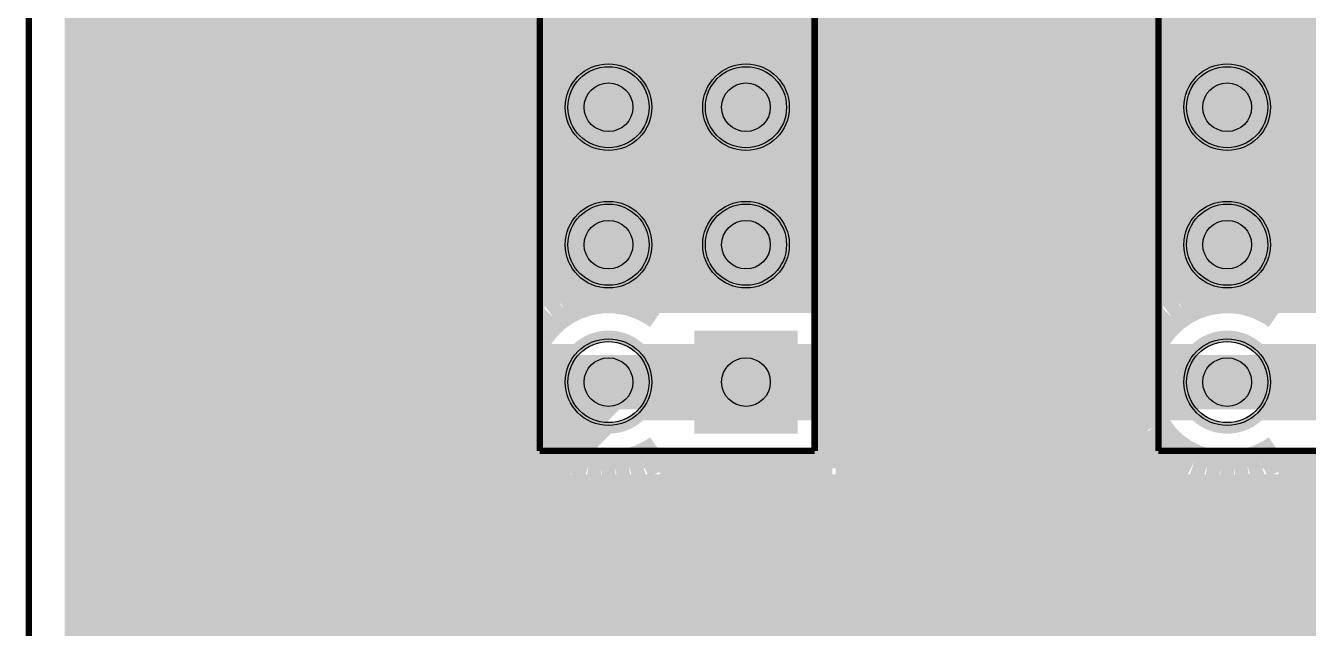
# Model space of a CAD drawing. Extents: x 0 to 3.94, y 0 to 3.94.
# Drawn here: x -0.002 to 0.931, y 1.959 to 2.397 of the extents above; entities that cross this region are included whole.
import ezdxf

# ---------------------------------------------------------------- set-up
doc = ezdxf.new("R2010")
doc.units = 0
for name, color, linetype in [('Board_Outline', 21, 'CONTINUOUS'), ('Bottom', 10, 'CONTINUOUS'), ('Bottom_Mask', 15, 'CONTINUOUS'), ('Drill_Bottom', 12, 'CONTINUOUS'), ('Drill_Top', 11, 'CONTINUOUS'), ('Edge_Bottom', 23, 'CONTINUOUS'), ('Edge_Top', 22, 'CONTINUOUS'), ('Top', 9, 'CONTINUOUS'), ('Top_Mask', 6, 'CONTINUOUS'), ('Top_Silk', 3, 'CONTINUOUS')]:
    doc.layers.add(name, color=color, linetype=linetype)

msp = doc.modelspace()

# ---------------------------------------------------------------- linework, layer by layer
at = {"layer": 'Board_Outline', "linetype": 'CONTINUOUS', "const_width": 0.0047}
msp.add_lwpolyline([(0, 0), (3.937, 0), (3.937, 3.937), (0, 3.937), (0, 0)], dxfattribs=at)
at = {"layer": 'Bottom', "linetype": 'CONTINUOUS', "const_width": 0.025}
for points in [[(0.0385, 3.8985), (0.0385, 0.0385)], [(0.041, 2.4064), (3.896, 2.4064)], [(0.041, 2.3815), (3.896, 2.3815)], [(0.041, 2.3567), (3.896, 2.3567)], [(0.041, 2.3318), (3.896, 2.3318)], [(0.041, 2.3069), (3.896, 2.3069)], [(0.041, 2.2821), (3.896, 2.2821)], [(0.041, 2.2572), (3.896, 2.2572)], [(0.041, 2.2323), (3.896, 2.2323)], [(0.041, 2.2074), (3.896, 2.2074)], [(0.3976, 2.1958), (0.407, 2.1989)], [(0.407, 2.1989), (0.4167, 2.2004)], [(0.4167, 2.2004), (0.4266, 2.2004)], [(0.4266, 2.2004), (0.4363, 2.1989)], [(0.4363, 2.1989), (0.4456, 2.1958)], [(0.4589, 2.1883), (0.4589, 2.2006)], [(0.4589, 2.2006), (0.4681, 2.2006)], [(0.4681, 2.2006), (0.5844, 2.2006)], [(0.5844, 2.2006), (0.5844, 2.0752)], [(0.8476, 2.1958), (0.857, 2.1989)], [(0.857, 2.1989), (0.8667, 2.2004)], [(0.8667, 2.2004), (0.8766, 2.2004)], [(0.8766, 2.2004), (0.8863, 2.1989)], [(0.8863, 2.1989), (0.8956, 2.1958)], [(0.9089, 2.1883), (0.9089, 2.2006)], [(0.9089, 2.2006), (0.9181, 2.2006)], [(0.9181, 2.2006), (1.0344, 2.2006)], [(0.3809, 2.1856), (0.3889, 2.1914)], [(0.3889, 2.1914), (0.3976, 2.1958)], [(0.4456, 2.1958), (0.4544, 2.1914)], [(0.4544, 2.1914), (0.4589, 2.1883)], [(0.8309, 2.1856), (0.8389, 2.1914)], [(0.8389, 2.1914), (0.8476, 2.1958)], [(0.8956, 2.1958), (0.9044, 2.1914)], [(0.9044, 2.1914), (0.9089, 2.1883)], [(0.041, 2.1826), (0.3751, 2.1826)], [(0.374, 2.1786), (0.3809, 2.1856)], [(0.5869, 2.1826), (0.8251, 2.1826)], [(0.824, 2.1786), (0.8309, 2.1856)], [(0.3682, 2.1707), (0.374, 2.1786)], [(0.8182, 2.1707), (0.824, 2.1786)], [(0.3607, 2.1525), (0.3637, 2.1619)], [(0.3637, 2.1619), (0.3682, 2.1707)], [(0.8107, 2.1525), (0.8137, 2.1619)], [(0.8137, 2.1619), (0.8182, 2.1707)], [(0.041, 2.1577), (0.3596, 2.1577)], [(0.3591, 2.1428), (0.3607, 2.1525)], [(0.5869, 2.1577), (0.8096, 2.1577)], [(0.8091, 2.1428), (0.8107, 2.1525)], [(0.3591, 2.133), (0.3591, 2.1428)], [(0.8091, 2.133), (0.8091, 2.1428)], [(0.041, 2.1328), (0.3566, 2.1328)], [(0.3607, 2.1233), (0.3591, 2.133)], [(0.5869, 2.1328), (0.8067, 2.1328)], [(0.8107, 2.1233), (0.8091, 2.133)], [(0.3637, 2.1139), (0.3607, 2.1233)], [(0.8137, 2.1139), (0.8107, 2.1233)], [(0.041, 2.108), (0.364, 2.108)], [(0.3682, 2.1051), (0.3637, 2.1139)], [(0.5869, 2.108), (0.814, 2.108)], [(0.8182, 2.1051), (0.8137, 2.1139)], [(0.374, 2.0972), (0.3682, 2.1051)], [(0.3809, 2.0902), (0.374, 2.0972)], [(0.824, 2.0972), (0.8182, 2.1051)], [(0.8309, 2.0902), (0.824, 2.0972)], [(0.3889, 2.0844), (0.3809, 2.0902)], [(0.4589, 2.0875), (0.4544, 2.0844)], [(0.4589, 2.0752), (0.4589, 2.0875)], [(0.8389, 2.0844), (0.8309, 2.0902)], [(0.9089, 2.0875), (0.9044, 2.0844)], [(0.9089, 2.0752), (0.9089, 2.0875)], [(0.041, 2.0831), (0.3887, 2.0831)], [(0.3976, 2.08), (0.3889, 2.0844)], [(0.407, 2.0769), (0.3976, 2.08)], [(0.4456, 2.08), (0.4363, 2.0769)], [(0.4544, 2.0844), (0.4456, 2.08)], [(0.5869, 2.0831), (0.8387, 2.0831)], [(0.8476, 2.08), (0.8389, 2.0844)], [(0.857, 2.0769), (0.8476, 2.08)], [(0.8956, 2.08), (0.8863, 2.0769)], [(0.9044, 2.0844), (0.8956, 2.08)], [(0.4167, 2.0754), (0.407, 2.0769)], [(0.4266, 2.0754), (0.4167, 2.0754)], [(0.4363, 2.0769), (0.4266, 2.0754)], [(0.5844, 2.0752), (0.4589, 2.0752)], [(0.8667, 2.0754), (0.857, 2.0769)], [(0.8766, 2.0754), (0.8667, 2.0754)], [(0.8863, 2.0769), (0.8766, 2.0754)], [(1.0344, 2.0752), (0.9089, 2.0752)], [(0.041, 2.0582), (3.896, 2.0582)], [(0.041, 2.0334), (3.896, 2.0334)], [(0.041, 2.0085), (3.896, 2.0085)], [(0.041, 1.9836), (3.896, 1.9836)], [(0.041, 1.9588), (3.896, 1.9588)]]:
    msp.add_lwpolyline(points, dxfattribs=at)
at = {"layer": 'Bottom'}
for centre in [(0.4216, 2.3379), (0.5216, 2.3379), (0.8716, 2.3379), (0.4216, 2.2379), (0.5216, 2.2379), (0.8716, 2.2379), (0.4216, 2.1379), (0.8716, 2.1379)]:
    msp.add_circle(centre, 0.0295, dxfattribs=at)
msp.add_solid([(0.4921, 2.1674), (0.5512, 2.1674), (0.4921, 2.1084), (0.5512, 2.1084)], dxfattribs=at)
at = {"layer": 'Bottom_Mask'}
for centre in [(0.4216, 2.3379), (0.5216, 2.3379), (0.8716, 2.3379), (0.4216, 2.2379), (0.5216, 2.2379), (0.8716, 2.2379), (0.4216, 2.1379), (0.8716, 2.1379)]:
    msp.add_circle(centre, 0.0315, dxfattribs=at)
msp.add_solid([(0.4901, 2.1694), (0.5531, 2.1694), (0.4901, 2.1064), (0.5531, 2.1064)], dxfattribs=at)
at = {"layer": 'Drill_Bottom'}
for centre in [(0.4216, 2.3379), (0.5216, 2.3379), (0.8716, 2.3379), (0.4216, 2.2379), (0.5216, 2.2379), (0.8716, 2.2379), (0.4216, 2.1379), (0.5216, 2.1379), (0.8716, 2.1379)]:
    msp.add_circle(centre, 0.0177, dxfattribs=at)
at = {"layer": 'Drill_Top'}
for centre in [(0.4216, 2.3379), (0.5216, 2.3379), (0.8716, 2.3379), (0.4216, 2.2379), (0.5216, 2.2379), (0.8716, 2.2379), (0.4216, 2.1379), (0.5216, 2.1379), (0.8716, 2.1379)]:
    msp.add_circle(centre, 0.0177, dxfattribs=at)
at = {"layer": 'Edge_Bottom', "linetype": 'CONTINUOUS', "const_width": 0.008}
for points in [[(0.4551, 2.3353), (0.4542, 2.3301), (0.4526, 2.3251), (0.4502, 2.3204), (0.4471, 2.3161), (0.4434, 2.3124), (0.4392, 2.3093), (0.4345, 2.3069), (0.4295, 2.3053), (0.4243, 2.3045), (0.419, 2.3045), (0.4138, 2.3053), (0.4088, 2.3069), (0.4041, 2.3093), (0.3999, 2.3124), (0.3962, 2.3161), (0.3931, 2.3204), (0.3907, 2.3251), (0.389, 2.3301), (0.3882, 2.3353), (0.3882, 2.3405), (0.389, 2.3457), (0.3907, 2.3507), (0.3931, 2.3554), (0.3962, 2.3597), (0.3999, 2.3634), (0.4041, 2.3665), (0.4088, 2.3689), (0.4138, 2.3705), (0.419, 2.3713), (0.4243, 2.3713), (0.4295, 2.3705), (0.4345, 2.3689), (0.4392, 2.3665), (0.4434, 2.3634), (0.4471, 2.3597), (0.4502, 2.3554), (0.4526, 2.3507), (0.4542, 2.3457), (0.4551, 2.3405), (0.4551, 2.3353)], [(0.5551, 2.3353), (0.5542, 2.3301), (0.5526, 2.3251), (0.5502, 2.3204), (0.5471, 2.3161), (0.5434, 2.3124), (0.5392, 2.3093), (0.5345, 2.3069), (0.5295, 2.3053), (0.5243, 2.3045), (0.519, 2.3045), (0.5138, 2.3053), (0.5088, 2.3069), (0.5041, 2.3093), (0.4999, 2.3124), (0.4962, 2.3161), (0.4931, 2.3204), (0.4907, 2.3251), (0.489, 2.3301), (0.4882, 2.3353), (0.4882, 2.3405), (0.489, 2.3457), (0.4907, 2.3507), (0.4931, 2.3554), (0.4962, 2.3597), (0.4999, 2.3634), (0.5041, 2.3665), (0.5088, 2.3689), (0.5138, 2.3705), (0.519, 2.3713), (0.5243, 2.3713), (0.5295, 2.3705), (0.5345, 2.3689), (0.5392, 2.3665), (0.5434, 2.3634), (0.5471, 2.3597), (0.5502, 2.3554), (0.5526, 2.3507), (0.5542, 2.3457), (0.5551, 2.3405), (0.5551, 2.3353)], [(0.9051, 2.3353), (0.9042, 2.3301), (0.9026, 2.3251), (0.9002, 2.3204), (0.8971, 2.3161), (0.8934, 2.3124), (0.8892, 2.3093), (0.8845, 2.3069), (0.8795, 2.3053), (0.8743, 2.3045), (0.869, 2.3045), (0.8638, 2.3053), (0.8588, 2.3069), (0.8541, 2.3093), (0.8499, 2.3124), (0.8462, 2.3161), (0.8431, 2.3204), (0.8407, 2.3251), (0.839, 2.3301), (0.8382, 2.3353), (0.8382, 2.3405), (0.839, 2.3457), (0.8407, 2.3507), (0.8431, 2.3554), (0.8462, 2.3597), (0.8499, 2.3634), (0.8541, 2.3665), (0.8588, 2.3689), (0.8638, 2.3705), (0.869, 2.3713), (0.8743, 2.3713), (0.8795, 2.3705), (0.8845, 2.3689), (0.8892, 2.3665), (0.8934, 2.3634), (0.8971, 2.3597), (0.9002, 2.3554), (0.9026, 2.3507), (0.9042, 2.3457), (0.9051, 2.3405), (0.9051, 2.3353)], [(0.4551, 2.2353), (0.4542, 2.2301), (0.4526, 2.2251), (0.4502, 2.2204), (0.4471, 2.2161), (0.4434, 2.2124), (0.4392, 2.2093), (0.4345, 2.2069), (0.4295, 2.2053), (0.4243, 2.2045), (0.419, 2.2045), (0.4138, 2.2053), (0.4088, 2.2069), (0.4041, 2.2093), (0.3999, 2.2124), (0.3962, 2.2161), (0.3931, 2.2204), (0.3907, 2.2251), (0.389, 2.2301), (0.3882, 2.2353), (0.3882, 2.2405), (0.389, 2.2457), (0.3907, 2.2507), (0.3931, 2.2554), (0.3962, 2.2597), (0.3999, 2.2634), (0.4041, 2.2665), (0.4088, 2.2689), (0.4138, 2.2705), (0.419, 2.2713), (0.4243, 2.2713), (0.4295, 2.2705), (0.4345, 2.2689), (0.4392, 2.2665), (0.4434, 2.2634), (0.4471, 2.2597), (0.4502, 2.2554), (0.4526, 2.2507), (0.4542, 2.2457), (0.4551, 2.2405), (0.4551, 2.2353)], [(0.5551, 2.2353), (0.5542, 2.2301), (0.5526, 2.2251), (0.5502, 2.2204), (0.5471, 2.2161), (0.5434, 2.2124), (0.5392, 2.2093), (0.5345, 2.2069), (0.5295, 2.2053), (0.5243, 2.2045), (0.519, 2.2045), (0.5138, 2.2053), (0.5088, 2.2069), (0.5041, 2.2093), (0.4999, 2.2124), (0.4962, 2.2161), (0.4931, 2.2204), (0.4907, 2.2251), (0.489, 2.2301), (0.4882, 2.2353), (0.4882, 2.2405), (0.489, 2.2457), (0.4907, 2.2507), (0.4931, 2.2554), (0.4962, 2.2597), (0.4999, 2.2634), (0.5041, 2.2665), (0.5088, 2.2689), (0.5138, 2.2705), (0.519, 2.2713), (0.5243, 2.2713), (0.5295, 2.2705), (0.5345, 2.2689), (0.5392, 2.2665), (0.5434, 2.2634), (0.5471, 2.2597), (0.5502, 2.2554), (0.5526, 2.2507), (0.5542, 2.2457), (0.5551, 2.2405), (0.5551, 2.2353)], [(0.9051, 2.2353), (0.9042, 2.2301), (0.9026, 2.2251), (0.9002, 2.2204), (0.8971, 2.2161), (0.8934, 2.2124), (0.8892, 2.2093), (0.8845, 2.2069), (0.8795, 2.2053), (0.8743, 2.2045), (0.869, 2.2045), (0.8638, 2.2053), (0.8588, 2.2069), (0.8541, 2.2093), (0.8499, 2.2124), (0.8462, 2.2161), (0.8431, 2.2204), (0.8407, 2.2251), (0.839, 2.2301), (0.8382, 2.2353), (0.8382, 2.2405), (0.839, 2.2457), (0.8407, 2.2507), (0.8431, 2.2554), (0.8462, 2.2597), (0.8499, 2.2634), (0.8541, 2.2665), (0.8588, 2.2689), (0.8638, 2.2705), (0.869, 2.2713), (0.8743, 2.2713), (0.8795, 2.2705), (0.8845, 2.2689), (0.8892, 2.2665), (0.8934, 2.2634), (0.8971, 2.2597), (0.9002, 2.2554), (0.9026, 2.2507), (0.9042, 2.2457), (0.9051, 2.2405), (0.9051, 2.2353)], [(0.4551, 2.1353), (0.4542, 2.1301), (0.4526, 2.1251), (0.4502, 2.1204), (0.4471, 2.1161), (0.4434, 2.1124), (0.4392, 2.1093), (0.4345, 2.1069), (0.4295, 2.1053), (0.4243, 2.1045), (0.419, 2.1045), (0.4138, 2.1053), (0.4088, 2.1069), (0.4041, 2.1093), (0.3999, 2.1124), (0.3962, 2.1161), (0.3931, 2.1204), (0.3907, 2.1251), (0.389, 2.1301), (0.3882, 2.1353), (0.3882, 2.1405), (0.389, 2.1457), (0.3907, 2.1507), (0.3931, 2.1554), (0.3962, 2.1597), (0.3999, 2.1634), (0.4041, 2.1665), (0.4088, 2.1689), (0.4138, 2.1705), (0.419, 2.1713), (0.4243, 2.1713), (0.4295, 2.1705), (0.4345, 2.1689), (0.4392, 2.1665), (0.4434, 2.1634), (0.4471, 2.1597), (0.4502, 2.1554), (0.4526, 2.1507), (0.4542, 2.1457), (0.4551, 2.1405), (0.4551, 2.1353)], [(0.4934, 2.1714), (0.5552, 2.1714), (0.5552, 2.1044), (0.4881, 2.1044), (0.4881, 2.1714), (0.4934, 2.1714)], [(0.9051, 2.1353), (0.9042, 2.1301), (0.9026, 2.1251), (0.9002, 2.1204), (0.8971, 2.1161), (0.8934, 2.1124), (0.8892, 2.1093), (0.8845, 2.1069), (0.8795, 2.1053), (0.8743, 2.1045), (0.869, 2.1045), (0.8638, 2.1053), (0.8588, 2.1069), (0.8541, 2.1093), (0.8499, 2.1124), (0.8462, 2.1161), (0.8431, 2.1204), (0.8407, 2.1251), (0.839, 2.1301), (0.8382, 2.1353), (0.8382, 2.1405), (0.839, 2.1457), (0.8407, 2.1507), (0.8431, 2.1554), (0.8462, 2.1597), (0.8499, 2.1634), (0.8541, 2.1665), (0.8588, 2.1689), (0.8638, 2.1705), (0.869, 2.1713), (0.8743, 2.1713), (0.8795, 2.1705), (0.8845, 2.1689), (0.8892, 2.1665), (0.8934, 2.1634), (0.8971, 2.1597), (0.9002, 2.1554), (0.9026, 2.1507), (0.9042, 2.1457), (0.9051, 2.1405), (0.9051, 2.1353)]]:
    msp.add_lwpolyline(points, dxfattribs=at)
at = {"layer": 'Edge_Top', "linetype": 'CONTINUOUS', "const_width": 0.008}
for points in [[(0.3035, 1.2847), (0.3036, 2.0453), (0.3047, 2.0508), (0.307, 2.0558), (0.3105, 2.0602), (0.3645, 2.1142), (0.1414, 2.1143), (0.136, 2.1154), (0.1309, 2.1177), (0.1266, 2.1212), (0.0911, 2.1567), (0.088, 2.1613), (0.0861, 2.1666), (0.0854, 2.1721), (0.0855, 3.1361), (0.0866, 3.1416), (0.0889, 3.1466), (0.0924, 3.151), (0.3427, 3.4012), (0.3474, 3.4043), (0.3526, 3.4063), (0.3581, 3.4069), (2.5522, 3.407)], [(0.1328, 3.1244), (0.1328, 2.1819), (0.1531, 2.1616), (0.3979, 2.1616), (0.4019, 2.165), (0.4064, 2.1678), (0.4113, 2.1698), (0.4164, 2.171), (0.4216, 2.1714), (0.4269, 2.171), (0.432, 2.1698), (0.4369, 2.1678), (0.4413, 2.165), (0.4454, 2.1616), (0.4881, 2.1616), (0.4881, 2.1714), (0.5552, 2.1714), (0.5552, 2.1616), (0.8479, 2.1616), (0.8519, 2.165), (0.8564, 2.1678), (0.8613, 2.1698), (0.8664, 2.171), (0.8716, 2.1714), (0.8769, 2.171), (0.882, 2.1698), (0.8869, 2.1678), (0.8913, 2.165), (0.8954, 2.1616), (0.9381, 2.1616)], [(0.4551, 2.3353), (0.4542, 2.3301), (0.4526, 2.3251), (0.4502, 2.3204), (0.4471, 2.3161), (0.4434, 2.3124), (0.4392, 2.3093), (0.4345, 2.3069), (0.4295, 2.3053), (0.4243, 2.3045), (0.419, 2.3045), (0.4138, 2.3053), (0.4088, 2.3069), (0.4041, 2.3093), (0.3999, 2.3124), (0.3962, 2.3161), (0.3931, 2.3204), (0.3907, 2.3251), (0.389, 2.3301), (0.3882, 2.3353), (0.3882, 2.3405), (0.389, 2.3457), (0.3907, 2.3507), (0.3931, 2.3554), (0.3962, 2.3597), (0.3999, 2.3634), (0.4041, 2.3665), (0.4088, 2.3689), (0.4138, 2.3705), (0.419, 2.3713), (0.4243, 2.3713), (0.4295, 2.3705), (0.4345, 2.3689), (0.4392, 2.3665), (0.4434, 2.3634), (0.4471, 2.3597), (0.4502, 2.3554), (0.4526, 2.3507), (0.4542, 2.3457), (0.4551, 2.3405), (0.4551, 2.3353)], [(0.5551, 2.3353), (0.5542, 2.3301), (0.5526, 2.3251), (0.5502, 2.3204), (0.5471, 2.3161), (0.5434, 2.3124), (0.5392, 2.3093), (0.5345, 2.3069), (0.5295, 2.3053), (0.5243, 2.3045), (0.519, 2.3045), (0.5138, 2.3053), (0.5088, 2.3069), (0.5041, 2.3093), (0.4999, 2.3124), (0.4962, 2.3161), (0.4931, 2.3204), (0.4907, 2.3251), (0.489, 2.3301), (0.4882, 2.3353), (0.4882, 2.3405), (0.489, 2.3457), (0.4907, 2.3507), (0.4931, 2.3554), (0.4962, 2.3597), (0.4999, 2.3634), (0.5041, 2.3665), (0.5088, 2.3689), (0.5138, 2.3705), (0.519, 2.3713), (0.5243, 2.3713), (0.5295, 2.3705), (0.5345, 2.3689), (0.5392, 2.3665), (0.5434, 2.3634), (0.5471, 2.3597), (0.5502, 2.3554), (0.5526, 2.3507), (0.5542, 2.3457), (0.5551, 2.3405), (0.5551, 2.3353)], [(0.9051, 2.3353), (0.9042, 2.3301), (0.9026, 2.3251), (0.9002, 2.3204), (0.8971, 2.3161), (0.8934, 2.3124), (0.8892, 2.3093), (0.8845, 2.3069), (0.8795, 2.3053), (0.8743, 2.3045), (0.869, 2.3045), (0.8638, 2.3053), (0.8588, 2.3069), (0.8541, 2.3093), (0.8499, 2.3124), (0.8462, 2.3161), (0.8431, 2.3204), (0.8407, 2.3251), (0.839, 2.3301), (0.8382, 2.3353), (0.8382, 2.3405), (0.839, 2.3457), (0.8407, 2.3507), (0.8431, 2.3554), (0.8462, 2.3597), (0.8499, 2.3634), (0.8541, 2.3665), (0.8588, 2.3689), (0.8638, 2.3705), (0.869, 2.3713), (0.8743, 2.3713), (0.8795, 2.3705), (0.8845, 2.3689), (0.8892, 2.3665), (0.8934, 2.3634), (0.8971, 2.3597), (0.9002, 2.3554), (0.9026, 2.3507), (0.9042, 2.3457), (0.9051, 2.3405), (0.9051, 2.3353)], [(0.4551, 2.2353), (0.4542, 2.2301), (0.4526, 2.2251), (0.4502, 2.2204), (0.4471, 2.2161), (0.4434, 2.2124), (0.4392, 2.2093), (0.4345, 2.2069), (0.4295, 2.2053), (0.4243, 2.2045), (0.419, 2.2045), (0.4138, 2.2053), (0.4088, 2.2069), (0.4041, 2.2093), (0.3999, 2.2124), (0.3962, 2.2161), (0.3931, 2.2204), (0.3907, 2.2251), (0.389, 2.2301), (0.3882, 2.2353), (0.3882, 2.2405), (0.389, 2.2457), (0.3907, 2.2507), (0.3931, 2.2554), (0.3962, 2.2597), (0.3999, 2.2634), (0.4041, 2.2665), (0.4088, 2.2689), (0.4138, 2.2705), (0.419, 2.2713), (0.4243, 2.2713), (0.4295, 2.2705), (0.4345, 2.2689), (0.4392, 2.2665), (0.4434, 2.2634), (0.4471, 2.2597), (0.4502, 2.2554), (0.4526, 2.2507), (0.4542, 2.2457), (0.4551, 2.2405), (0.4551, 2.2353)], [(0.5551, 2.2353), (0.5542, 2.2301), (0.5526, 2.2251), (0.5502, 2.2204), (0.5471, 2.2161), (0.5434, 2.2124), (0.5392, 2.2093), (0.5345, 2.2069), (0.5295, 2.2053), (0.5243, 2.2045), (0.519, 2.2045), (0.5138, 2.2053), (0.5088, 2.2069), (0.5041, 2.2093), (0.4999, 2.2124), (0.4962, 2.2161), (0.4931, 2.2204), (0.4907, 2.2251), (0.489, 2.2301), (0.4882, 2.2353), (0.4882, 2.2405), (0.489, 2.2457), (0.4907, 2.2507), (0.4931, 2.2554), (0.4962, 2.2597), (0.4999, 2.2634), (0.5041, 2.2665), (0.5088, 2.2689), (0.5138, 2.2705), (0.519, 2.2713), (0.5243, 2.2713), (0.5295, 2.2705), (0.5345, 2.2689), (0.5392, 2.2665), (0.5434, 2.2634), (0.5471, 2.2597), (0.5502, 2.2554), (0.5526, 2.2507), (0.5542, 2.2457), (0.5551, 2.2405), (0.5551, 2.2353)], [(0.9051, 2.2353), (0.9042, 2.2301), (0.9026, 2.2251), (0.9002, 2.2204), (0.8971, 2.2161), (0.8934, 2.2124), (0.8892, 2.2093), (0.8845, 2.2069), (0.8795, 2.2053), (0.8743, 2.2045), (0.869, 2.2045), (0.8638, 2.2053), (0.8588, 2.2069), (0.8541, 2.2093), (0.8499, 2.2124), (0.8462, 2.2161), (0.8431, 2.2204), (0.8407, 2.2251), (0.839, 2.2301), (0.8382, 2.2353), (0.8382, 2.2405), (0.839, 2.2457), (0.8407, 2.2507), (0.8431, 2.2554), (0.8462, 2.2597), (0.8499, 2.2634), (0.8541, 2.2665), (0.8588, 2.2689), (0.8638, 2.2705), (0.869, 2.2713), (0.8743, 2.2713), (0.8795, 2.2705), (0.8845, 2.2689), (0.8892, 2.2665), (0.8934, 2.2634), (0.8971, 2.2597), (0.9002, 2.2554), (0.9026, 2.2507), (0.9042, 2.2457), (0.9051, 2.2405), (0.9051, 2.2353)], [(0.9381, 2.1142), (0.8953, 2.1142), (0.8913, 2.1108), (0.8869, 2.108), (0.882, 2.106), (0.8769, 2.1048), (0.8716, 2.1044), (0.8664, 2.1048), (0.8613, 2.106), (0.8564, 2.108), (0.8519, 2.1108), (0.8479, 2.1142), (0.5552, 2.1142), (0.5552, 2.1044), (0.4881, 2.1044), (0.4881, 2.1142), (0.4453, 2.1142), (0.4413, 2.1108), (0.4369, 2.108), (0.432, 2.106), (0.4269, 2.1048), (0.4216, 2.1044), (0.3509, 2.0337), (0.3509, 1.2945)]]:
    msp.add_lwpolyline(points, dxfattribs=at)
at = {"layer": 'Top', "linetype": 'CONTINUOUS', "const_width": 0.0394}
for points in [[(0.1091, 2.1721), (0.1091, 3.1342)], [(0.1433, 2.1379), (0.1091, 2.1721)], [(0.4216, 2.1379), (0.1433, 2.1379)], [(0.3272, 2.0435), (0.4216, 2.1379)], [(0.4216, 2.1379), (0.5216, 2.1379)], [(0.5216, 2.1379), (0.5216, 2.1379)], [(0.5216, 2.1379), (0.8716, 2.1379)], [(0.8716, 2.1379), (0.8716, 2.1379)], [(0.8716, 2.1379), (0.9716, 2.1379)], [(0.3272, 1.2847), (0.3272, 2.0435)]]:
    msp.add_lwpolyline(points, dxfattribs=at)
at = {"layer": 'Top'}
for centre in [(0.4216, 2.3379), (0.5216, 2.3379), (0.8716, 2.3379), (0.4216, 2.2379), (0.5216, 2.2379), (0.8716, 2.2379), (0.4216, 2.1379), (0.8716, 2.1379)]:
    msp.add_circle(centre, 0.0295, dxfattribs=at)
msp.add_solid([(0.4921, 2.1674), (0.5512, 2.1674), (0.4921, 2.1084), (0.5512, 2.1084)], dxfattribs=at)
at = {"layer": 'Top_Mask'}
for centre in [(0.4216, 2.3379), (0.5216, 2.3379), (0.8716, 2.3379), (0.4216, 2.2379), (0.5216, 2.2379), (0.8716, 2.2379), (0.4216, 2.1379), (0.8716, 2.1379)]:
    msp.add_circle(centre, 0.0315, dxfattribs=at)
msp.add_solid([(0.4901, 2.1694), (0.5531, 2.1694), (0.4901, 2.1064), (0.5531, 2.1064)], dxfattribs=at)
at = {"layer": 'Top_Silk', "linetype": 'CONTINUOUS', "const_width": 0.0047}
for points in [[(0.3716, 2.0879), (0.3716, 2.8879)], [(0.5716, 2.0879), (0.5716, 2.8879)], [(0.8216, 2.0879), (0.8216, 2.8879)], [(0.5716, 2.0879), (0.3716, 2.0879)], [(1.0216, 2.0879), (0.8216, 2.0879)]]:
    msp.add_lwpolyline(points, dxfattribs=at)

doc.saveas('drawing.dxf')
